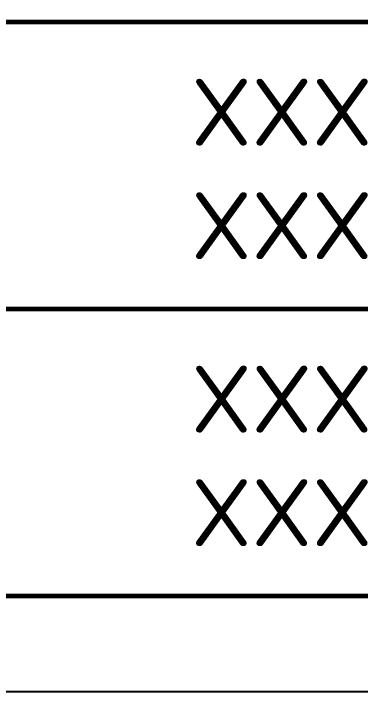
# Paper-space layout 'A4 Ф3' of a CAD drawing. Header units: millimetres. Extents: x 1 to 211, y 1 to 298.
# Drawn here: x 86.44 to 104.58, y 1 to 36.43 of the extents above; entities that cross this region are included whole.
import ezdxf
from ezdxf.enums import TextEntityAlignment as Align

# ---------------------------------------------------------------- set-up
doc = ezdxf.new("R2010")
doc.units = ezdxf.units.MM
doc.layers.add('FORMAT', color=7, linetype='Continuous')
doc.styles.add('ISOSPEUR', font='isocpeur.ttf')

# ---------------------------------------------------------------- blocks, each defined once
blk = doc.blocks.new('ОСНОВН_Л1_Ф3_ГОСТ')
at = {"layer": 'FORMAT', "linetype": 'Continuous', "lineweight": 60}
for p, q in [((-120, 30), (0, 30)), ((-120, 15), (0, 15))]:
    blk.add_line(p, q, dxfattribs=at)
at = {"layer": 'FORMAT', "lineweight": 25, "ltscale": 100}
blk.add_lwpolyline([(-185, 0), (0, 7.276e-12), (0, 55)], dxfattribs=at)
at = {"layer": 'FORMAT', "linetype": 'Continuous', "style": 'ISOSPEUR'}
for p in [(-85, 25.27999999999884), (-85, 19.34577723032998), (-85, 10.27999999999883), (-85, 4.345777230329986)]:
    blk.add_text('XXXXXXXXXXXXXXXX', height=3.5, dxfattribs=at).set_placement(p, align=Align.MIDDLE)

psp = doc.layouts.new('A4 Ф3')

# ---------------------------------------------------------------- linework, layer by layer
at = {"layer": 'FORMAT', "linetype": 'Continuous', "lineweight": 25}
psp.add_lwpolyline([(1, 1), (211, 1), (211, 298), (1, 298)], close=True, dxfattribs=at)
at = {"layer": 'FORMAT', "linetype": 'Continuous', "lineweight": 60}
psp.add_lwpolyline([(21, 6), (206, 6), (206, 293), (21, 293)], close=True, dxfattribs=at)

# ---------------------------------------------------------------- block references
at = {"layer": 'FORMAT'}
psp.add_blockref('ОСНОВН_Л1_Ф3_ГОСТ', (206, 6), dxfattribs=at)

doc.saveas('drawing.dxf')
